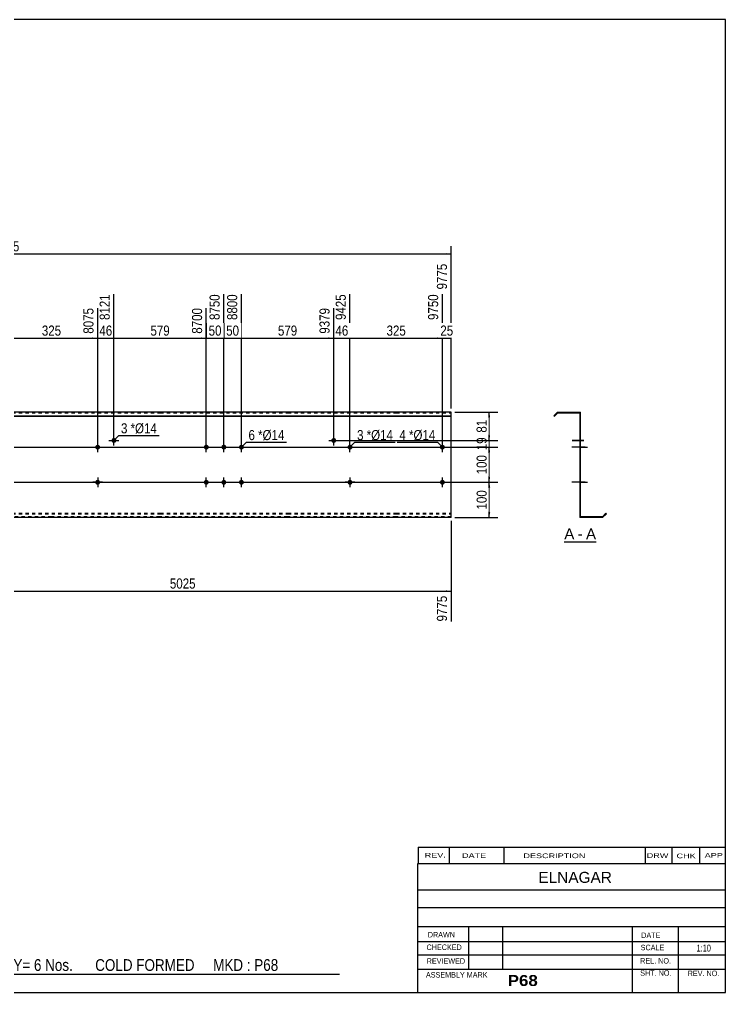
# Model space of a CAD drawing. Header units: millimetres. Extents: x -71 to 331, y -150 to 127.
# Drawn here: x 130.2 to 331.2, y -150.2 to 126.8 of the extents above; entities that cross this region are included whole.
import ezdxf

# ---------------------------------------------------------------- set-up
doc = ezdxf.new("R2010")
doc.units = ezdxf.units.MM
doc.linetypes.add('DXK_LINE_DOT1', pattern=[1.8814, 0.9407, -0.9407])
doc.styles.add('Arial', font='ARIAL.TTF', dxfattribs={"height": 0.2})
doc.styles.add('Arial Bold', font='ARIALBD.TTF', dxfattribs={"height": 0.2})
doc.styles.add('Arial Narrow', font='ARIALN.TTF', dxfattribs={"height": 0.2})

# ---------------------------------------------------------------- blocks, each defined once
blk = doc.blocks.new('Unknown-629086702-2102')
at = {"color": 5, "linetype": 'Continuous'}
for p, q in [((331.25, 126.75), (-68.75, 126.75)), ((-68.75, 126.75), (-68.75, -150.25)), ((331.25, -150.25), (331.25, 126.75)), ((-68.75, -150.25), (331.25, -150.25))]:
    blk.add_line(p, q, dxfattribs=at)
at = {"color": 174, "linetype": 'Continuous', "style": 'Arial'}
blk.add_text('Tekla structures', height=1.9102, rotation=90, dxfattribs=at).set_placement((-69.25, -149.75))
blk = doc.blocks.new('Unknown-629086702-12 - 1240')
at = {"color": 7, "linetype": 'Continuous'}
blk.add_line((285.35, -21.95), (294.38, -21.95), dxfattribs=at)
at = {"color": 0, "linetype": 'Continuous'}
blk.add_wipeout([(288.19, -21.2), (288.19, -18), (285.35, -18), (285.35, -21.2)], dxfattribs=at)
blk.add_wipeout([(290.57, -21.2), (290.57, -18), (289.15, -18), (289.15, -21.2)], dxfattribs=at)
at = {"color": 96, "linetype": 'Continuous', "style": 'Arial'}
blk.add_text('A', height=3.06, dxfattribs=at).set_placement((285.35, -21.2))
at = {"color": 0, "linetype": 'Continuous'}
blk.add_wipeout([(294.38, -21.2), (294.38, -18), (291.53, -18), (291.53, -21.2)], dxfattribs=at)
at = {"color": 96, "linetype": 'Continuous', "style": 'Arial'}
for s, p in [('A', (291.53, -21.2)), ('-', (289.15, -21.2))]:
    blk.add_text(s, height=3.06, dxfattribs=at).set_placement(p)
blk = doc.blocks.new('Part-629086702-1218 - 1203')
at = {"color": 2, "linetype": 'Continuous'}
for p, q in [((20.27, 15), (0, 15)), ((0, 15), (0, -15)), ((0, 13.94), (20.27, 13.94)), ((56.56, 15), (20.37, 15)), ((20.37, 13.94), (56.56, 13.94)), ((87.52, 15), (56.66, 15)), ((56.66, 13.94), (87.52, 13.94)), ((113.02, 15), (87.62, 15)), ((87.62, 13.94), (113.02, 13.94)), ((139.32, 15), (113.12, 15)), ((113.12, 13.94), (139.32, 13.94)), ((170.23, 15), (139.42, 15)), ((139.42, 13.94), (170.23, 13.94)), ((206.53, 15), (170.33, 15)), ((170.33, 13.94), (206.53, 13.94)), ((237.44, 15), (206.63, 15)), ((206.63, 13.94), (237.44, 13.94)), ((253.14, 15), (237.54, 15)), ((237.54, 13.94), (253.14, 13.94)), ((253.14, -15), (253.14, 15)), ((0, 13.8), (20.27, 13.8)), ((20.37, 13.8), (56.56, 13.8)), ((56.66, 13.8), (87.52, 13.8)), ((87.62, 13.8), (113.02, 13.8)), ((113.12, 13.8), (139.32, 13.8)), ((139.42, 13.8), (170.23, 13.8)), ((170.33, 13.8), (206.53, 13.8)), ((206.63, 13.8), (237.44, 13.8)), ((237.54, 13.8), (253.14, 13.8)), ((20.27, -15), (0, -15)), ((56.56, -15), (20.37, -15)), ((87.52, -15), (56.66, -15)), ((113.02, -15), (87.62, -15)), ((139.32, -15), (113.12, -15)), ((170.23, -15), (139.42, -15)), ((206.53, -15), (170.33, -15)), ((237.44, -15), (206.63, -15)), ((253.14, -15), (237.54, -15))]:
    blk.add_line(p, q, dxfattribs=at)
at = {"color": 7, "linetype": 'DXK_LINE_DOT1'}
for p, q in [((0, 14.8), (20.27, 14.8)), ((20.37, 14.8), (56.56, 14.8)), ((56.66, 14.8), (87.52, 14.8)), ((87.62, 14.8), (113.02, 14.8)), ((113.12, 14.8), (139.32, 14.8)), ((139.42, 14.8), (170.23, 14.8)), ((170.33, 14.8), (206.53, 14.8)), ((206.63, 14.8), (237.44, 14.8)), ((237.54, 14.8), (253.14, 14.8)), ((0, -13.8), (20.27, -13.8)), ((20.37, -13.8), (56.56, -13.8)), ((56.66, -13.8), (87.52, -13.8)), ((87.62, -13.8), (113.02, -13.8)), ((113.12, -13.8), (139.32, -13.8)), ((139.42, -13.8), (170.23, -13.8)), ((170.33, -13.8), (206.53, -13.8)), ((206.63, -13.8), (237.44, -13.8)), ((237.54, -13.8), (253.14, -13.8)), ((0, -13.94), (20.27, -13.94)), ((20.27, -14.8), (0, -14.8)), ((20.37, -13.94), (56.56, -13.94)), ((56.56, -14.8), (20.37, -14.8)), ((56.66, -13.94), (87.52, -13.94)), ((87.52, -14.8), (56.66, -14.8)), ((87.62, -13.94), (113.02, -13.94)), ((113.02, -14.8), (87.62, -14.8)), ((113.12, -13.94), (139.32, -13.94)), ((139.32, -14.8), (113.12, -14.8)), ((139.42, -13.94), (170.23, -13.94)), ((170.23, -14.8), (139.42, -14.8)), ((170.33, -13.94), (206.53, -13.94)), ((206.53, -14.8), (170.33, -14.8)), ((206.63, -13.94), (237.44, -13.94)), ((237.44, -14.8), (206.63, -14.8)), ((237.54, -13.94), (253.14, -13.94)), ((253.14, -14.8), (237.54, -14.8))]:
    blk.add_line(p, q, dxfattribs=at)
blk = doc.blocks.new('Bolt-629086702-1224 - 1203')
at = {"linetype": 'Continuous'}
for points in [[(182.73, 5, -1), (184.13, 5, -1)], [(187.73, 5, -1), (189.13, 5, -1)], [(192.73, 5, -1), (194.13, 5, -1)], [(182.73, -5, -1), (184.13, -5, -1)], [(187.73, -5, -1), (189.13, -5, -1)], [(192.73, -5, -1), (194.13, -5, -1)]]:
    blk.add_hatch(color=3, dxfattribs=at).paths.add_polyline_path(points)
at = {"color": 3, "linetype": 'Continuous'}
for p, q in [((183.43, 3.6), (183.43, 6.4)), ((188.43, 3.6), (188.43, 6.4)), ((193.43, 3.6), (193.43, 6.4)), ((182.03, 5), (184.83, 5)), ((187.03, 5), (189.83, 5)), ((192.03, 5), (194.83, 5)), ((182.03, -5), (184.83, -5)), ((183.43, -6.4), (183.43, -3.6)), ((187.03, -5), (189.83, -5)), ((188.43, -6.4), (188.43, -3.6)), ((192.03, -5), (194.83, -5)), ((193.43, -6.4), (193.43, -3.6))]:
    blk.add_line(p, q, dxfattribs=at)
blk = doc.blocks.new('Bolt-629086702-1225 - 1203')
at = {"linetype": 'Continuous'}
blk.add_hatch(color=3, dxfattribs=at).paths.add_polyline_path([(219.02, 6.91, -1), (220.42, 6.91, -1)])
at = {"color": 3, "linetype": 'Continuous'}
for p, q in [((219.72, 5.51), (219.72, 8.31)), ((218.32, 6.91), (221.12, 6.91))]:
    blk.add_line(p, q, dxfattribs=at)
blk = doc.blocks.new('Bolt-629086702-1226 - 1203')
at = {"linetype": 'Continuous'}
blk.add_hatch(color=3, dxfattribs=at).paths.add_polyline_path([(156.43, 6.91, -1), (157.83, 6.91, -1)])
at = {"color": 3, "linetype": 'Continuous'}
for p, q in [((157.13, 5.51), (157.13, 8.31)), ((155.73, 6.91), (158.53, 6.91))]:
    blk.add_line(p, q, dxfattribs=at)
blk = doc.blocks.new('Bolt-629086702-1227 - 1203')
at = {"linetype": 'Continuous'}
blk.add_hatch(color=3, dxfattribs=at).paths.add_polyline_path([(223.64, 5, -1), (225.04, 5, -1)])
at = {"color": 3, "linetype": 'Continuous'}
for p, q in [((224.34, 3.6), (224.34, 6.4)), ((222.94, 5), (225.74, 5))]:
    blk.add_line(p, q, dxfattribs=at)
blk = doc.blocks.new('Bolt-629086702-1228 - 1203')
at = {"linetype": 'Continuous'}
blk.add_hatch(color=3, dxfattribs=at).paths.add_polyline_path([(151.81, 5, -1), (153.21, 5, -1)])
at = {"color": 3, "linetype": 'Continuous'}
for p, q in [((152.51, 3.6), (152.51, 6.4)), ((151.11, 5), (153.91, 5))]:
    blk.add_line(p, q, dxfattribs=at)
blk = doc.blocks.new('Bolt-629086702-1229 - 1203')
at = {"linetype": 'Continuous'}
blk.add_hatch(color=3, dxfattribs=at).paths.add_polyline_path([(153.21, -5, -1), (151.81, -5, -1)])
at = {"color": 3, "linetype": 'Continuous'}
for p, q in [((153.91, -5), (151.11, -5)), ((152.51, -3.6), (152.51, -6.4))]:
    blk.add_line(p, q, dxfattribs=at)
blk = doc.blocks.new('Bolt-629086702-1230 - 1203')
at = {"linetype": 'Continuous'}
blk.add_hatch(color=3, dxfattribs=at).paths.add_polyline_path([(225.04, -5, -1), (223.64, -5, -1)])
at = {"color": 3, "linetype": 'Continuous'}
for p, q in [((225.74, -5), (222.94, -5)), ((224.34, -3.6), (224.34, -6.4))]:
    blk.add_line(p, q, dxfattribs=at)
blk = doc.blocks.new('Bolt-629086702-1233 - 1203')
at = {"linetype": 'Continuous'}
for points in [[(125.52, 5, -1), (126.92, 5, -1)], [(249.94, 5, -1), (251.34, 5, -1)]]:
    blk.add_hatch(color=3, dxfattribs=at).paths.add_polyline_path(points)
at = {"color": 3, "linetype": 'Continuous'}
for p, q in [((126.22, 3.6), (126.22, 6.4)), ((250.64, 3.6), (250.64, 6.4)), ((124.82, 5), (127.62, 5)), ((249.24, 5), (252.04, 5))]:
    blk.add_line(p, q, dxfattribs=at)
blk = doc.blocks.new('Bolt-629086702-1234 - 1203')
at = {"linetype": 'Continuous'}
for points in [[(125.52, -5, -1), (126.92, -5, -1)], [(249.94, -5, -1), (251.34, -5, -1)]]:
    blk.add_hatch(color=3, dxfattribs=at).paths.add_polyline_path(points)
at = {"color": 3, "linetype": 'Continuous'}
for p, q in [((124.82, -5), (127.62, -5)), ((126.22, -6.4), (126.22, -3.6)), ((249.24, -5), (252.04, -5)), ((250.64, -6.4), (250.64, -3.6))]:
    blk.add_line(p, q, dxfattribs=at)
blk = doc.blocks.new('Bolt-629086702-1248 - 1240')
at = {"linetype": 'Continuous'}
for points in [[(289.76, 5.7), (289.76, 4.3), (289.96, 4.3), (289.96, 5.7)], [(289.76, 5.7), (289.76, 4.3), (289.96, 4.3), (289.96, 5.7)], [(289.76, 5.7), (289.76, 4.3), (289.96, 4.3), (289.96, 5.7)], [(289.76, -4.3), (289.76, -5.7), (289.96, -5.7), (289.96, -4.3)], [(289.76, -4.3), (289.76, -5.7), (289.96, -5.7), (289.96, -4.3)], [(289.76, -4.3), (289.76, -5.7), (289.96, -5.7), (289.96, -4.3)]]:
    blk.add_hatch(color=3, dxfattribs=at).paths.add_polyline_path(points)
at = {"color": 3, "linetype": 'Continuous'}
for p, q in [((289.96, 5.7), (289.76, 5.7)), ((289.96, 5.7), (289.76, 5.7)), ((289.96, 5.7), (289.76, 5.7)), ((291.26, 5), (287.46, 5)), ((291.26, 5), (287.46, 5)), ((291.26, 5), (287.46, 5)), ((289.96, 4.3), (289.76, 4.3)), ((289.96, 4.3), (289.76, 4.3)), ((289.96, 4.3), (289.76, 4.3)), ((291.26, -5), (287.46, -5)), ((291.26, -5), (287.46, -5)), ((291.26, -5), (287.46, -5)), ((289.96, -4.3), (289.76, -4.3)), ((289.96, -4.3), (289.76, -4.3)), ((289.96, -4.3), (289.76, -4.3)), ((289.96, -5.7), (289.76, -5.7)), ((289.96, -5.7), (289.76, -5.7)), ((289.96, -5.7), (289.76, -5.7))]:
    blk.add_line(p, q, dxfattribs=at)
blk = doc.blocks.new('Part-629086702-1242 - 1240')
at = {"color": 2, "linetype": 'Continuous'}
for p, q in [((283.46, 15), (282.4, 13.94)), ((282.4, 13.94), (282.54, 13.8)), ((282.54, 13.8), (283.54, 14.8)), ((283.46, 15), (289.96, 15)), ((283.54, 14.8), (289.76, 14.8)), ((289.76, 14.8), (289.76, -15)), ((289.96, -14.8), (289.96, 15)), ((297.18, -13.8), (296.18, -14.8)), ((297.32, -13.94), (297.18, -13.8)), ((296.26, -15), (289.76, -15)), ((296.18, -14.8), (289.96, -14.8)), ((296.26, -15), (297.32, -13.94))]:
    blk.add_line(p, q, dxfattribs=at)
blk = doc.blocks.new('Bolt-629086702-1243 - 1240')
at = {"linetype": 'Continuous'}
for points in [[(289.76, 5.7), (289.76, 4.3), (289.96, 4.3), (289.96, 5.7)], [(289.76, 5.7), (289.76, 4.3), (289.96, 4.3), (289.96, 5.7)], [(289.76, 5.7), (289.76, 4.3), (289.96, 4.3), (289.96, 5.7)], [(289.76, -4.3), (289.76, -5.7), (289.96, -5.7), (289.96, -4.3)], [(289.76, -4.3), (289.76, -5.7), (289.96, -5.7), (289.96, -4.3)], [(289.76, -4.3), (289.76, -5.7), (289.96, -5.7), (289.96, -4.3)]]:
    blk.add_hatch(color=3, dxfattribs=at).paths.add_polyline_path(points)
at = {"color": 3, "linetype": 'Continuous'}
for p, q in [((289.96, 5.7), (289.76, 5.7)), ((289.96, 5.7), (289.76, 5.7)), ((289.96, 5.7), (289.76, 5.7)), ((291.26, 5), (287.46, 5)), ((291.26, 5), (287.46, 5)), ((291.26, 5), (287.46, 5)), ((289.96, 4.3), (289.76, 4.3)), ((289.96, 4.3), (289.76, 4.3)), ((289.96, 4.3), (289.76, 4.3)), ((291.26, -5), (287.46, -5)), ((291.26, -5), (287.46, -5)), ((291.26, -5), (287.46, -5)), ((289.96, -4.3), (289.76, -4.3)), ((289.96, -4.3), (289.76, -4.3)), ((289.96, -4.3), (289.76, -4.3)), ((289.96, -5.7), (289.76, -5.7)), ((289.96, -5.7), (289.76, -5.7)), ((289.96, -5.7), (289.76, -5.7))]:
    blk.add_line(p, q, dxfattribs=at)
blk = doc.blocks.new('Bolt-629086702-1244 - 1240')
at = {"linetype": 'Continuous'}
blk.add_hatch(color=3, dxfattribs=at).paths.add_polyline_path([(289.76, 7.49), (289.76, 6.09), (289.96, 6.09), (289.96, 7.49)])
at = {"color": 3, "linetype": 'Continuous'}
for p, q in [((290.91, 6.79), (287.61, 6.79)), ((289.96, 7.49), (289.76, 7.49)), ((289.96, 6.09), (289.76, 6.09))]:
    blk.add_line(p, q, dxfattribs=at)
blk = doc.blocks.new('Bolt-629086702-1245 - 1240')
at = {"linetype": 'Continuous'}
blk.add_hatch(color=3, dxfattribs=at).paths.add_polyline_path([(289.76, 7.49), (289.76, 6.09), (289.96, 6.09), (289.96, 7.49)])
at = {"color": 3, "linetype": 'Continuous'}
for p, q in [((290.91, 6.79), (287.61, 6.79)), ((289.96, 7.49), (289.76, 7.49)), ((289.96, 6.09), (289.76, 6.09))]:
    blk.add_line(p, q, dxfattribs=at)
blk = doc.blocks.new('Bolt-629086702-1246 - 1240')
at = {"linetype": 'Continuous'}
blk.add_hatch(color=3, dxfattribs=at).paths.add_polyline_path([(289.76, 5.7), (289.76, 4.3), (289.96, 4.3), (289.96, 5.7)])
at = {"color": 3, "linetype": 'Continuous'}
for p, q in [((289.96, 5.7), (289.76, 5.7)), ((290.91, 5), (287.61, 5)), ((289.96, 4.3), (289.76, 4.3))]:
    blk.add_line(p, q, dxfattribs=at)
blk = doc.blocks.new('Bolt-629086702-1247 - 1240')
at = {"linetype": 'Continuous'}
blk.add_hatch(color=3, dxfattribs=at).paths.add_polyline_path([(289.76, 5.7), (289.76, 4.3), (289.96, 4.3), (289.96, 5.7)])
at = {"color": 3, "linetype": 'Continuous'}
for p, q in [((289.96, 5.7), (289.76, 5.7)), ((290.91, 5), (287.61, 5)), ((289.96, 4.3), (289.76, 4.3))]:
    blk.add_line(p, q, dxfattribs=at)
blk = doc.blocks.new('Bolt-629086702-1249 - 1240')
at = {"linetype": 'Continuous'}
blk.add_hatch(color=3, dxfattribs=at).paths.add_polyline_path([(289.76, 7.61), (289.76, 6.21), (289.96, 6.21), (289.96, 7.61)])
at = {"color": 3, "linetype": 'Continuous'}
for p, q in [((290.91, 6.91), (287.61, 6.91)), ((289.96, 7.61), (289.76, 7.61)), ((289.96, 6.21), (289.76, 6.21))]:
    blk.add_line(p, q, dxfattribs=at)
blk = doc.blocks.new('Bolt-629086702-1250 - 1240')
at = {"linetype": 'Continuous'}
blk.add_hatch(color=3, dxfattribs=at).paths.add_polyline_path([(289.76, 7.61), (289.76, 6.21), (289.96, 6.21), (289.96, 7.61)])
at = {"color": 3, "linetype": 'Continuous'}
for p, q in [((290.91, 6.91), (287.61, 6.91)), ((289.96, 7.61), (289.76, 7.61)), ((289.96, 6.21), (289.76, 6.21))]:
    blk.add_line(p, q, dxfattribs=at)
blk = doc.blocks.new('Bolt-629086702-1251 - 1240')
at = {"linetype": 'Continuous'}
blk.add_hatch(color=3, dxfattribs=at).paths.add_polyline_path([(289.76, 5.7), (289.76, 4.3), (289.96, 4.3), (289.96, 5.7)])
at = {"color": 3, "linetype": 'Continuous'}
for p, q in [((289.96, 5.7), (289.76, 5.7)), ((290.91, 5), (287.61, 5)), ((289.96, 4.3), (289.76, 4.3))]:
    blk.add_line(p, q, dxfattribs=at)
blk = doc.blocks.new('Bolt-629086702-1252 - 1240')
at = {"linetype": 'Continuous'}
blk.add_hatch(color=3, dxfattribs=at).paths.add_polyline_path([(289.76, 5.7), (289.76, 4.3), (289.96, 4.3), (289.96, 5.7)])
at = {"color": 3, "linetype": 'Continuous'}
for p, q in [((289.96, 5.7), (289.76, 5.7)), ((290.91, 5), (287.61, 5)), ((289.96, 4.3), (289.76, 4.3))]:
    blk.add_line(p, q, dxfattribs=at)
blk = doc.blocks.new('Bolt-629086702-1253 - 1240')
at = {"linetype": 'Continuous'}
blk.add_hatch(color=3, dxfattribs=at).paths.add_polyline_path([(289.96, -5.7), (289.96, -4.3), (289.76, -4.3), (289.76, -5.7)])
at = {"color": 3, "linetype": 'Continuous'}
for p, q in [((289.96, -4.3), (289.76, -4.3)), ((290.76, -5), (289.76, -5)), ((289.96, -5.7), (289.76, -5.7))]:
    blk.add_line(p, q, dxfattribs=at)
blk = doc.blocks.new('Bolt-629086702-1254 - 1240')
at = {"linetype": 'Continuous'}
blk.add_hatch(color=3, dxfattribs=at).paths.add_polyline_path([(289.96, -5.7), (289.96, -4.3), (289.76, -4.3), (289.76, -5.7)])
at = {"color": 3, "linetype": 'Continuous'}
for p, q in [((289.96, -4.3), (289.76, -4.3)), ((290.76, -5), (289.76, -5)), ((289.96, -5.7), (289.76, -5.7))]:
    blk.add_line(p, q, dxfattribs=at)
blk = doc.blocks.new('Bolt-629086702-1255 - 1240')
at = {"linetype": 'Continuous'}
blk.add_hatch(color=3, dxfattribs=at).paths.add_polyline_path([(289.76, -4.3), (289.76, -5.7), (289.96, -5.7), (289.96, -4.3)])
at = {"color": 3, "linetype": 'Continuous'}
for p, q in [((290.76, -5), (287.46, -5)), ((289.96, -4.3), (289.76, -4.3)), ((289.96, -5.7), (289.76, -5.7))]:
    blk.add_line(p, q, dxfattribs=at)
blk = doc.blocks.new('Bolt-629086702-1256 - 1240')
at = {"linetype": 'Continuous'}
blk.add_hatch(color=3, dxfattribs=at).paths.add_polyline_path([(289.76, -4.3), (289.76, -5.7), (289.96, -5.7), (289.96, -4.3)])
at = {"color": 3, "linetype": 'Continuous'}
for p, q in [((290.76, -5), (287.46, -5)), ((289.96, -4.3), (289.76, -4.3)), ((289.96, -5.7), (289.76, -5.7))]:
    blk.add_line(p, q, dxfattribs=at)
blk = doc.blocks.new('Bolt-629086702-1257 - 1240')
at = {"linetype": 'Continuous'}
blk.add_hatch(color=3, dxfattribs=at).paths.add_polyline_path([(289.76, 5.7), (289.76, 4.3), (289.96, 4.3), (289.96, 5.7)])
blk.add_hatch(color=3, dxfattribs=at).paths.add_polyline_path([(289.76, 5.7), (289.76, 4.3), (289.96, 4.3), (289.96, 5.7)])
at = {"color": 3, "linetype": 'Continuous'}
for p, q in [((289.96, 5.7), (289.76, 5.7)), ((289.96, 5.7), (289.76, 5.7)), ((290.76, 5), (287.46, 5)), ((290.76, 5), (287.46, 5)), ((289.96, 4.3), (289.76, 4.3)), ((289.96, 4.3), (289.76, 4.3))]:
    blk.add_line(p, q, dxfattribs=at)
blk = doc.blocks.new('Bolt-629086702-1258 - 1240')
at = {"linetype": 'Continuous'}
blk.add_hatch(color=3, dxfattribs=at).paths.add_polyline_path([(289.76, -4.3), (289.76, -5.7), (289.96, -5.7), (289.96, -4.3)])
blk.add_hatch(color=3, dxfattribs=at).paths.add_polyline_path([(289.76, -4.3), (289.76, -5.7), (289.96, -5.7), (289.96, -4.3)])
at = {"color": 3, "linetype": 'Continuous'}
for p, q in [((290.76, -5), (287.46, -5)), ((290.76, -5), (287.46, -5)), ((289.96, -4.3), (289.76, -4.3)), ((289.96, -4.3), (289.76, -4.3)), ((289.96, -5.7), (289.76, -5.7)), ((289.96, -5.7), (289.76, -5.7))]:
    blk.add_line(p, q, dxfattribs=at)
blk = doc.blocks.new('Bolt-629086702-1259 - 1240')
at = {"linetype": 'Continuous'}
for points in [[(289.96, 4.3), (289.96, 5.7), (289.76, 5.7), (289.76, 4.3)], [(289.96, -5.7), (289.96, -4.3), (289.76, -4.3), (289.76, -5.7)]]:
    blk.add_hatch(color=3, dxfattribs=at).paths.add_polyline_path(points)
at = {"color": 3, "linetype": 'Continuous'}
for p, q in [((289.76, 5.7), (289.96, 5.7)), ((289.76, 5), (291.96, 5)), ((289.76, 4.3), (289.96, 4.3)), ((289.76, -4.3), (289.96, -4.3)), ((289.76, -5), (291.96, -5)), ((289.76, -5.7), (289.96, -5.7))]:
    blk.add_line(p, q, dxfattribs=at)
blk = doc.blocks.new('StraightDimension-629086702-1392 - 1203')
at = {"linetype": 'Continuous'}
for points in [[(264.25, 8.41), (264, 6.91), (263.75, 8.41)], [(263.75, 3.5), (264, 5), (264.25, 3.5)]]:
    blk.add_hatch(color=7, dxfattribs=at).paths.add_polyline_path(points)
at = {"color": 7, "linetype": 'Continuous'}
for p, q in [((220.72, 6.91), (266.4, 6.91)), ((264, 5), (264, 6.91)), ((3.5, 5), (266.4, 5))]:
    blk.add_line(p, q, dxfattribs=at)
at = {"color": 0}
blk.add_wipeout([(263.85, 8.38), (259.65, 8.38), (259.65, 3.53), (263.85, 3.53)], dxfattribs=at)
at = {"color": 3, "style": 'Arial Narrow'}
blk.add_text('19', height=2.863, rotation=90.0002, dxfattribs=at).set_placement((263.25, 4.13))
blk = doc.blocks.new('StraightDimension-629086702-1279 - 1203')
at = {"linetype": 'Continuous'}
blk.add_hatch(color=7, dxfattribs=at).paths.add_polyline_path([(155.63, 36.25), (157.13, 36), (155.63, 35.75)])
at = {"color": 7, "linetype": 'Continuous'}
for p, q in [((157.13, 7.91), (157.13, 48.51)), ((152.51, 6), (152.51, 44.61)), ((152.51, 36), (157.13, 36))]:
    blk.add_line(p, q, dxfattribs=at)
at = {"color": 0}
blk.add_wipeout([(157.25, 36.15), (157.25, 40.35), (152.4, 40.35), (152.4, 36.15)], dxfattribs=at)
at = {"color": 0, "linetype": 'Continuous'}
blk.add_wipeout([(156.53, 49.11), (152.33, 49.11), (152.33, 40.6), (156.53, 40.6)], dxfattribs=at)
at = {"color": 3, "linetype": 'Continuous', "style": 'Arial Narrow'}
blk.add_text('8121', height=2.863, rotation=90.0002, dxfattribs=at).set_placement((155.93, 41.2))
at = {"color": 3, "style": 'Arial Narrow'}
blk.add_text('46', height=2.863, dxfattribs=at).set_placement((153, 36.75))
blk = doc.blocks.new('StraightDimension-629086702-1411 - 1203')
at = {"linetype": 'Continuous'}
for points in [[(1.5, 59.75), (0, 60), (1.5, 60.25)], [(251.64, 60.25), (253.14, 60), (251.64, 59.75)]]:
    blk.add_hatch(color=7, dxfattribs=at).paths.add_polyline_path(points)
at = {"color": 7, "linetype": 'Continuous'}
for p, q in [((0, 16), (0, 62.25)), ((253.14, 16), (253.14, 62.25)), ((0, 60), (253.14, 60))]:
    blk.add_line(p, q, dxfattribs=at)
at = {"color": 0}
blk.add_wipeout([(130.82, 60.15), (130.82, 64.35), (122.31, 64.35), (122.31, 60.15)], dxfattribs=at)
at = {"color": 3, "style": 'Arial Narrow'}
blk.add_text('9775', height=2.863, dxfattribs=at).set_placement((122.91, 60.75))
blk = doc.blocks.new('StraightDimension-629086702-1280 - 1203')
at = {"linetype": 'Continuous'}
blk.add_hatch(color=7, dxfattribs=at).paths.add_polyline_path([(151.01, 36.25), (152.51, 36), (151.01, 35.75)])
at = {"color": 7, "linetype": 'Continuous'}
for p, q in [((126.22, 6), (126.22, 44.61)), ((152.51, 6), (152.51, 44.61)), ((126.22, 36), (152.51, 36))]:
    blk.add_line(p, q, dxfattribs=at)
at = {"color": 0, "linetype": 'Continuous'}
blk.add_wipeout([(151.91, 45.21), (147.71, 45.21), (147.71, 36.7), (151.91, 36.7)], dxfattribs=at)
at = {"color": 0}
blk.add_wipeout([(142.71, 36.15), (142.71, 40.35), (136.02, 40.35), (136.02, 36.15)], dxfattribs=at)
at = {"color": 3, "linetype": 'Continuous', "style": 'Arial Narrow'}
blk.add_text('8075', height=2.863, rotation=90.0002, dxfattribs=at).set_placement((151.31, 37.3))
at = {"color": 3, "style": 'Arial Narrow'}
blk.add_text('325', height=2.863, dxfattribs=at).set_placement((136.62, 36.75))
blk = doc.blocks.new('StraightDimension-629086702-1341 - 1203')
at = {"linetype": 'Continuous'}
blk.add_hatch(color=7, dxfattribs=at).paths.add_polyline_path([(251.64, -35.75), (253.14, -36), (251.64, -36.25)])
at = {"color": 7, "linetype": 'Continuous'}
for p, q in [((100.32, -6), (100.32, -44.61)), ((253.14, -16), (253.14, -44.61)), ((100.32, -36), (253.14, -36))]:
    blk.add_line(p, q, dxfattribs=at)
at = {"color": 0}
blk.add_wipeout([(180.99, -35.85), (180.99, -31.65), (172.47, -31.65), (172.47, -35.85)], dxfattribs=at)
at = {"color": 0, "linetype": 'Continuous'}
blk.add_wipeout([(252.54, -36.7), (248.34, -36.7), (248.34, -45.21), (252.54, -45.21)], dxfattribs=at)
at = {"color": 3, "style": 'Arial Narrow'}
blk.add_text('5025', height=2.863, dxfattribs=at).set_placement((173.07, -35.25))
at = {"color": 3, "linetype": 'Continuous', "style": 'Arial Narrow'}
blk.add_text('9775', height=2.863, rotation=90.0002, dxfattribs=at).set_placement((251.94, -44.61))
blk = doc.blocks.new('StraightDimension-629086702-1393 - 1203')
at = {"linetype": 'Continuous'}
for points in [[(263.75, 3.5), (264, 5), (264.25, 3.5)], [(264.25, -3.5), (264, -5), (263.75, -3.5)]]:
    blk.add_hatch(color=7, dxfattribs=at).paths.add_polyline_path(points)
at = {"color": 7, "linetype": 'Continuous'}
for p, q in [((3.5, 5), (266.4, 5)), ((264, -5), (264, 5)), ((3.5, -5), (266.4, -5))]:
    blk.add_line(p, q, dxfattribs=at)
at = {"color": 0}
blk.add_wipeout([(263.85, 3.34), (259.65, 3.34), (259.65, -3.34), (263.85, -3.34)], dxfattribs=at)
at = {"color": 3, "style": 'Arial Narrow'}
blk.add_text('100', height=2.863, rotation=90.0002, dxfattribs=at).set_placement((263.25, -2.74))
blk = doc.blocks.new('StraightDimension-629086702-1394 - 1203')
at = {"linetype": 'Continuous'}
for points in [[(263.75, -6.5), (264, -5), (264.25, -6.5)], [(264.25, -13.5), (264, -15), (263.75, -13.5)]]:
    blk.add_hatch(color=7, dxfattribs=at).paths.add_polyline_path(points)
at = {"color": 7, "linetype": 'Continuous'}
for p, q in [((3.5, -5), (266.4, -5)), ((264, -15), (264, -5)), ((254.14, -15), (266.4, -15))]:
    blk.add_line(p, q, dxfattribs=at)
at = {"color": 0}
blk.add_wipeout([(263.85, -6.66), (259.65, -6.66), (259.65, -13.34), (263.85, -13.34)], dxfattribs=at)
at = {"color": 3, "style": 'Arial Narrow'}
blk.add_text('100', height=2.863, rotation=90.0002, dxfattribs=at).set_placement((263.25, -12.74))
blk = doc.blocks.new('StraightDimension-629086702-1273 - 1203')
at = {"linetype": 'Continuous'}
blk.add_hatch(color=7, dxfattribs=at).paths.add_polyline_path([(249.14, 36.25), (250.64, 36), (249.14, 35.75)])
at = {"color": 7, "linetype": 'Continuous'}
for p, q in [((224.34, 6), (224.34, 48.51)), ((250.64, 6), (250.64, 48.51)), ((224.34, 36), (250.64, 36))]:
    blk.add_line(p, q, dxfattribs=at)
at = {"color": 0, "linetype": 'Continuous'}
blk.add_wipeout([(250.04, 49.11), (245.84, 49.11), (245.84, 40.6), (250.04, 40.6)], dxfattribs=at)
at = {"color": 0}
blk.add_wipeout([(240.83, 36.15), (240.83, 40.35), (234.15, 40.35), (234.15, 36.15)], dxfattribs=at)
at = {"color": 3, "linetype": 'Continuous', "style": 'Arial Narrow'}
blk.add_text('9750', height=2.863, rotation=90.0002, dxfattribs=at).set_placement((249.44, 41.2))
at = {"color": 3, "style": 'Arial Narrow'}
blk.add_text('325', height=2.863, dxfattribs=at).set_placement((234.75, 36.75))
blk = doc.blocks.new('StraightDimension-629086702-1272 - 1203')
at = {"linetype": 'Continuous'}
blk.add_hatch(color=7, dxfattribs=at).paths.add_polyline_path([(251.64, 36.25), (253.14, 36), (251.64, 35.75)])
at = {"color": 7, "linetype": 'Continuous'}
for p, q in [((253.14, 16), (253.14, 57.21)), ((250.64, 6), (250.64, 48.51)), ((250.64, 36), (253.14, 36))]:
    blk.add_line(p, q, dxfattribs=at)
at = {"color": 0, "linetype": 'Continuous'}
blk.add_wipeout([(252.54, 57.81), (248.34, 57.81), (248.34, 49.3), (252.54, 49.3)], dxfattribs=at)
at = {"color": 0}
blk.add_wipeout([(254.31, 36.15), (254.31, 40.35), (249.46, 40.35), (249.46, 36.15)], dxfattribs=at)
at = {"color": 3, "linetype": 'Continuous', "style": 'Arial Narrow'}
blk.add_text('9775', height=2.863, rotation=90.0002, dxfattribs=at).set_placement((251.94, 49.9))
at = {"color": 3, "style": 'Arial Narrow'}
blk.add_text('25', height=2.863, dxfattribs=at).set_placement((250.06, 36.75))
blk = doc.blocks.new('StraightDimension-629086702-1274 - 1203')
at = {"linetype": 'Continuous'}
blk.add_hatch(color=7, dxfattribs=at).paths.add_polyline_path([(222.84, 36.25), (224.34, 36), (222.84, 35.75)])
at = {"color": 7, "linetype": 'Continuous'}
for p, q in [((224.34, 6), (224.34, 48.51)), ((219.72, 7.91), (219.72, 44.61)), ((219.72, 36), (224.34, 36))]:
    blk.add_line(p, q, dxfattribs=at)
at = {"color": 0}
blk.add_wipeout([(224.46, 36.15), (224.46, 40.35), (219.6, 40.35), (219.6, 36.15)], dxfattribs=at)
at = {"color": 0, "linetype": 'Continuous'}
blk.add_wipeout([(223.74, 49.11), (219.54, 49.11), (219.54, 40.6), (223.74, 40.6)], dxfattribs=at)
at = {"color": 3, "linetype": 'Continuous', "style": 'Arial Narrow'}
blk.add_text('9425', height=2.863, rotation=90.0002, dxfattribs=at).set_placement((223.14, 41.2))
at = {"color": 3, "style": 'Arial Narrow'}
blk.add_text('46', height=2.863, dxfattribs=at).set_placement((220.2, 36.75))
blk = doc.blocks.new('StraightDimension-629086702-1275 - 1203')
at = {"linetype": 'Continuous'}
blk.add_hatch(color=7, dxfattribs=at).paths.add_polyline_path([(218.22, 36.25), (219.72, 36), (218.22, 35.75)])
at = {"color": 7, "linetype": 'Continuous'}
for p, q in [((193.43, 6), (193.43, 48.51)), ((219.72, 7.91), (219.72, 44.61)), ((193.43, 36), (219.72, 36))]:
    blk.add_line(p, q, dxfattribs=at)
at = {"color": 0, "linetype": 'Continuous'}
blk.add_wipeout([(219.12, 45.21), (214.92, 45.21), (214.92, 36.7), (219.12, 36.7)], dxfattribs=at)
at = {"color": 0}
blk.add_wipeout([(209.92, 36.15), (209.92, 40.35), (203.23, 40.35), (203.23, 36.15)], dxfattribs=at)
at = {"color": 3, "linetype": 'Continuous', "style": 'Arial Narrow'}
blk.add_text('9379', height=2.863, rotation=90.0002, dxfattribs=at).set_placement((218.52, 37.3))
at = {"color": 3, "style": 'Arial Narrow'}
blk.add_text('579', height=2.863, dxfattribs=at).set_placement((203.83, 36.75))
blk = doc.blocks.new('StraightDimension-629086702-1276 - 1203')
at = {"linetype": 'Continuous'}
blk.add_hatch(color=7, dxfattribs=at).paths.add_polyline_path([(191.93, 36.25), (193.43, 36), (191.93, 35.75)])
at = {"color": 7, "linetype": 'Continuous'}
for p, q in [((188.43, 6), (188.43, 48.51)), ((193.43, 6), (193.43, 48.51)), ((188.43, 36), (193.43, 36))]:
    blk.add_line(p, q, dxfattribs=at)
at = {"color": 0}
blk.add_wipeout([(193.36, 36.15), (193.36, 40.35), (188.5, 40.35), (188.5, 36.15)], dxfattribs=at)
at = {"color": 0, "linetype": 'Continuous'}
blk.add_wipeout([(192.83, 49.11), (188.63, 49.11), (188.63, 40.6), (192.83, 40.6)], dxfattribs=at)
at = {"color": 3, "linetype": 'Continuous', "style": 'Arial Narrow'}
blk.add_text('8800', height=2.863, rotation=90.0002, dxfattribs=at).set_placement((192.23, 41.2))
at = {"color": 3, "style": 'Arial Narrow'}
blk.add_text('50', height=2.863, dxfattribs=at).set_placement((189.1, 36.75))
blk = doc.blocks.new('StraightDimension-629086702-1277 - 1203')
at = {"linetype": 'Continuous'}
blk.add_hatch(color=7, dxfattribs=at).paths.add_polyline_path([(186.93, 36.25), (188.43, 36), (186.93, 35.75)])
at = {"color": 7, "linetype": 'Continuous'}
for p, q in [((188.43, 6), (188.43, 48.51)), ((183.43, 6), (183.43, 44.61)), ((183.43, 36), (188.43, 36))]:
    blk.add_line(p, q, dxfattribs=at)
at = {"color": 0}
blk.add_wipeout([(188.36, 36.15), (188.36, 40.35), (183.5, 40.35), (183.5, 36.15)], dxfattribs=at)
at = {"color": 0, "linetype": 'Continuous'}
blk.add_wipeout([(187.83, 49.11), (183.63, 49.11), (183.63, 40.6), (187.83, 40.6)], dxfattribs=at)
at = {"color": 3, "linetype": 'Continuous', "style": 'Arial Narrow'}
blk.add_text('8750', height=2.863, rotation=90.0002, dxfattribs=at).set_placement((187.23, 41.2))
at = {"color": 3, "style": 'Arial Narrow'}
blk.add_text('50', height=2.863, dxfattribs=at).set_placement((184.1, 36.75))
blk = doc.blocks.new('StraightDimension-629086702-1278 - 1203')
at = {"linetype": 'Continuous'}
blk.add_hatch(color=7, dxfattribs=at).paths.add_polyline_path([(181.93, 36.25), (183.43, 36), (181.93, 35.75)])
at = {"color": 7, "linetype": 'Continuous'}
for p, q in [((157.13, 7.91), (157.13, 48.51)), ((183.43, 6), (183.43, 44.61)), ((157.13, 36), (183.43, 36))]:
    blk.add_line(p, q, dxfattribs=at)
at = {"color": 0, "linetype": 'Continuous'}
blk.add_wipeout([(182.83, 45.21), (178.63, 45.21), (178.63, 36.7), (182.83, 36.7)], dxfattribs=at)
at = {"color": 0}
blk.add_wipeout([(173.62, 36.15), (173.62, 40.35), (166.94, 40.35), (166.94, 36.15)], dxfattribs=at)
at = {"color": 3, "linetype": 'Continuous', "style": 'Arial Narrow'}
blk.add_text('8700', height=2.863, rotation=90.0002, dxfattribs=at).set_placement((182.23, 37.3))
at = {"color": 3, "style": 'Arial Narrow'}
blk.add_text('579', height=2.863, dxfattribs=at).set_placement((167.54, 36.75))
blk = doc.blocks.new('StraightDimension-629086702-1391 - 1203')
at = {"linetype": 'Continuous'}
for points in [[(263.75, 13.5), (264, 15), (264.25, 13.5)], [(264.25, 8.41), (264, 6.91), (263.75, 8.41)]]:
    blk.add_hatch(color=7, dxfattribs=at).paths.add_polyline_path(points)
at = {"color": 7, "linetype": 'Continuous'}
for p, q in [((254.14, 15), (266.4, 15)), ((264, 6.91), (264, 15)), ((220.72, 6.91), (266.4, 6.91))]:
    blk.add_line(p, q, dxfattribs=at)
at = {"color": 0}
blk.add_wipeout([(263.85, 13.38), (259.65, 13.38), (259.65, 8.53), (263.85, 8.53)], dxfattribs=at)
at = {"color": 3, "style": 'Arial Narrow'}
blk.add_text('81', height=2.863, rotation=90.0002, dxfattribs=at).set_placement((263.25, 9.13))
blk = doc.blocks.new('CBS_CALLOFF-629086702-2166')
at = {"color": 7, "linetype": 'Continuous'}
blk.add_line((105.13, -144.98), (221.36, -145), dxfattribs=at)
at = {"color": 3, "linetype": 'Continuous', "style": 'Arial Narrow'}
blk.add_text('QTY= 6 Nos.      COLD FORMED     MKD : P68', height=3.3405, dxfattribs=at).set_placement((123.2, -144.09))
blk = doc.blocks.new('CBS_NAME_BLOG-629086702-2167')
at = {"color": 7, "linetype": 'Continuous'}
for p, q in [((243.66, -113.5), (331.18, -113.5)), ((243.66, -150.21), (243.66, -113.5)), ((243.66, -121.04), (331.18, -121.04)), ((243.73, -126.09), (331.25, -126.09)), ((243.66, -131.46), (331.18, -131.46)), ((258.18, -143.57), (258.18, -131.47)), ((267.87, -143.54), (267.87, -131.47)), ((304.78, -150.21), (304.78, -131.48)), ((317.83, -150.21), (317.83, -131.47)), ((243.67, -135.76), (331.25, -135.74)), ((243.66, -139.51), (331.18, -139.51)), ((243.66, -143.55), (331.18, -143.55)), ((243.66, -150.25), (331.25, -150.25))]:
    blk.add_line(p, q, dxfattribs=at)
at = {"color": 3, "linetype": 'Continuous', "style": 'Arial'}
blk.add_text('ELNAGAR', height=3.133, dxfattribs=at).set_placement((277.98, -119.03))
at = {"color": 3, "linetype": 'Continuous'}
for s, height, style, width, p in [('DRAWN', 1.566, 'Arial', 0.9, (246.49, -134.57)), ('DATE', 1.566, 'Arial', 0.9, (307.25, -134.73)), ('CHECKED', 1.566, 'Arial', 0.9, (246.14, -138.14)), ('SCALE', 1.566, 'Arial', 0.9, (307.1, -138.21)), ('1:10', 1.957, 'Arial Narrow', 0.9, (322.99, -138.57)), ('REVIEWED', 1.566, 'Arial', 0.9, (246.18, -142.06)), ('REL. NO.', 1.566, 'Arial', 0.9, (306.96, -142.01)), ('SHT. NO.', 1.566, 'Arial', 0.9, (306.96, -145.48)), ('REV. NO.', 1.566, 'Arial', 0.9, (320.48, -145.57)), ('ASSEMBLY MARK', 1.5663, 'Arial', 0.9, (245.96, -145.99)), ('P68', 3.131, 'Arial Bold', 1.1, (269.24, -148.39))]:
    blk.add_text(s, height=height, dxfattribs=dict(at, style=style, width=width)).set_placement(p)
blk = doc.blocks.new('CBS_REVISION-629086702-2168')
at = {"color": 7, "linetype": 'Continuous'}
for p, q in [((243.74, -108.87), (331.24, -108.87)), ((243.74, -108.87), (243.74, -113.5)), ((252.54, -108.87), (252.54, -113.5)), ((268.13, -108.87), (268.13, -113.44)), ((308.39, -108.87), (308.39, -113.5)), ((315.93, -108.87), (315.93, -113.5)), ((323.88, -108.87), (323.88, -113.5)), ((243.74, -113.5), (331.24, -113.5))]:
    blk.add_line(p, q, dxfattribs=at)
at = {"color": 7, "style": 'Arial Narrow', "width": 1.7}
for s, height, p in [('REV.', 1.326, (245.6, -111.82)), ('DATE', 1.326, (256.23, -111.94)), ('DESCRIPTION', 1.3257, (273.71, -111.99)), ('DRW', 1.326, (308.82, -111.93)), ('CHK', 1.326, (317.31, -112.02)), ('APP', 1.326, (325.31, -111.87))]:
    blk.add_text(s, height=height, dxfattribs=at).set_placement(p)
blk = doc.blocks.new('MarkSet-629086702-1440 - 1203')
at = {"color": 0}
blk.add_wipeout([(228.18, 7.01), (228.18, 10.01), (226.36, 10.01), (226.36, 7.01)], dxfattribs=at)
blk.add_wipeout([(228.18, 7.01), (228.18, 10.01), (226.36, 10.01), (226.36, 7.01)], dxfattribs=at)
at = {"color": 7, "linetype": 'Continuous'}
blk.add_line((224.34, 5), (225.76, 6.41), dxfattribs=at)
at = {"color": 0}
blk.add_wipeout([(230.36, 7.01), (230.36, 10.01), (229.08, 10.01), (229.08, 7.01)], dxfattribs=at)
blk.add_wipeout([(230.36, 7.01), (230.36, 10.01), (229.08, 10.01), (229.08, 7.01)], dxfattribs=at)
at = {"color": 3, "style": 'Arial Narrow'}
blk.add_text('3', height=2.86, dxfattribs=at).set_placement((226.36, 7.01))
at = {"color": 0}
blk.add_wipeout([(236.58, 7.01), (236.58, 10.01), (230.36, 10.01), (230.36, 7.01)], dxfattribs=at)
blk.add_wipeout([(236.58, 7.01), (236.58, 10.01), (230.36, 10.01), (230.36, 7.01)], dxfattribs=at)
at = {"color": 7, "linetype": 'Continuous'}
blk.add_line((225.76, 6.41), (237.18, 6.41), dxfattribs=at)
at = {"color": 3, "style": 'Arial Narrow'}
for s, height, p in [('*', 2.86, (229.08, 7.01)), ('Ø14', 2.863, (230.36, 7.01))]:
    blk.add_text(s, height=height, dxfattribs=at).set_placement(p)
blk = doc.blocks.new('MarkSet-629086702-1447 - 1203')
at = {"color": 0}
blk.add_wipeout([(160.98, 8.93), (160.98, 11.93), (159.15, 11.93), (159.15, 8.93)], dxfattribs=at)
blk.add_wipeout([(160.98, 8.93), (160.98, 11.93), (159.15, 11.93), (159.15, 8.93)], dxfattribs=at)
at = {"color": 7, "linetype": 'Continuous'}
blk.add_line((157.13, 6.91), (158.55, 8.33), dxfattribs=at)
at = {"color": 0}
blk.add_wipeout([(163.15, 8.93), (163.15, 11.93), (161.88, 11.93), (161.88, 8.93)], dxfattribs=at)
blk.add_wipeout([(163.15, 8.93), (163.15, 11.93), (161.88, 11.93), (161.88, 8.93)], dxfattribs=at)
at = {"color": 3, "style": 'Arial Narrow'}
blk.add_text('3', height=2.86, dxfattribs=at).set_placement((159.15, 8.93))
at = {"color": 0}
blk.add_wipeout([(169.37, 8.93), (169.37, 11.93), (163.15, 11.93), (163.15, 8.93)], dxfattribs=at)
blk.add_wipeout([(169.37, 8.93), (169.37, 11.93), (163.15, 11.93), (163.15, 8.93)], dxfattribs=at)
at = {"color": 7, "linetype": 'Continuous'}
blk.add_line((158.55, 8.33), (169.97, 8.33), dxfattribs=at)
at = {"color": 3, "style": 'Arial Narrow'}
for s, height, p in [('*', 2.86, (161.88, 8.93)), ('Ø14', 2.863, (163.15, 8.93))]:
    blk.add_text(s, height=height, dxfattribs=at).set_placement(p)
blk = doc.blocks.new('MarkSet-629086702-1453 - 1203')
at = {"color": 0}
blk.add_wipeout([(240.23, 7.01), (240.23, 10.01), (238.4, 10.01), (238.4, 7.01)], dxfattribs=at)
blk.add_wipeout([(240.23, 7.01), (240.23, 10.01), (238.4, 10.01), (238.4, 7.01)], dxfattribs=at)
blk.add_wipeout([(242.41, 7.01), (242.41, 10.01), (241.13, 10.01), (241.13, 7.01)], dxfattribs=at)
blk.add_wipeout([(242.41, 7.01), (242.41, 10.01), (241.13, 10.01), (241.13, 7.01)], dxfattribs=at)
at = {"color": 3, "style": 'Arial Narrow'}
blk.add_text('4', height=2.86, dxfattribs=at).set_placement((238.4, 7.01))
at = {"color": 0}
blk.add_wipeout([(248.62, 7.01), (248.62, 10.01), (242.41, 10.01), (242.41, 7.01)], dxfattribs=at)
blk.add_wipeout([(248.62, 7.01), (248.62, 10.01), (242.41, 10.01), (242.41, 7.01)], dxfattribs=at)
at = {"color": 7, "linetype": 'Continuous'}
for p in [(237.8, 6.41), (250.64, 5)]:
    blk.add_line(p, (249.22, 6.41), dxfattribs=at)
at = {"color": 3, "style": 'Arial Narrow'}
for s, height, p in [('*', 2.86, (241.13, 7.01)), ('Ø14', 2.863, (242.41, 7.01))]:
    blk.add_text(s, height=height, dxfattribs=at).set_placement(p)
blk = doc.blocks.new('Mark-629086702-1457 - 1203')
at = {"color": 0}
blk.add_wipeout([(197.27, 7.01), (197.27, 10.01), (195.44, 10.01), (195.44, 7.01)], dxfattribs=at)
blk.add_wipeout([(197.27, 7.01), (197.27, 10.01), (195.44, 10.01), (195.44, 7.01)], dxfattribs=at)
at = {"color": 7, "linetype": 'Continuous'}
blk.add_line((193.43, 5), (194.84, 6.41), dxfattribs=at)
at = {"color": 0}
blk.add_wipeout([(199.45, 7.01), (199.45, 10.01), (198.17, 10.01), (198.17, 7.01)], dxfattribs=at)
blk.add_wipeout([(199.45, 7.01), (199.45, 10.01), (198.17, 10.01), (198.17, 7.01)], dxfattribs=at)
at = {"color": 3, "style": 'Arial Narrow'}
blk.add_text('6', height=2.86, dxfattribs=at).set_placement((195.44, 7.01))
at = {"color": 0}
blk.add_wipeout([(205.66, 7.01), (205.66, 10.01), (199.45, 10.01), (199.45, 7.01)], dxfattribs=at)
blk.add_wipeout([(205.66, 7.01), (205.66, 10.01), (199.45, 10.01), (199.45, 7.01)], dxfattribs=at)
at = {"color": 7, "linetype": 'Continuous'}
blk.add_line((194.84, 6.41), (206.26, 6.41), dxfattribs=at)
at = {"color": 3, "style": 'Arial Narrow'}
for s, height, p in [('*', 2.86, (198.17, 7.01)), ('Ø14', 2.863, (199.45, 7.01))]:
    blk.add_text(s, height=height, dxfattribs=at).set_placement(p)

msp = doc.modelspace()

# ---------------------------------------------------------------- block references
for name in ['Unknown-629086702-2102', 'Part-629086702-1218 - 1203', 'Part-629086702-1242 - 1240', 'Bolt-629086702-1226 - 1203', 'Bolt-629086702-1225 - 1203', 'Bolt-629086702-1233 - 1203', 'Bolt-629086702-1228 - 1203', 'Bolt-629086702-1224 - 1203', 'Bolt-629086702-1227 - 1203', 'Bolt-629086702-1248 - 1240', 'Bolt-629086702-1243 - 1240', 'Bolt-629086702-1257 - 1240', 'Bolt-629086702-1249 - 1240', 'Bolt-629086702-1250 - 1240', 'Bolt-629086702-1244 - 1240', 'Bolt-629086702-1245 - 1240', 'Bolt-629086702-1246 - 1240', 'Bolt-629086702-1247 - 1240', 'Bolt-629086702-1251 - 1240', 'Bolt-629086702-1252 - 1240', 'Bolt-629086702-1259 - 1240', 'Bolt-629086702-1234 - 1203', 'Bolt-629086702-1229 - 1203', 'Bolt-629086702-1230 - 1203', 'Bolt-629086702-1255 - 1240', 'Bolt-629086702-1256 - 1240', 'Bolt-629086702-1258 - 1240', 'Bolt-629086702-1253 - 1240', 'Bolt-629086702-1254 - 1240', 'CBS_REVISION-629086702-2168', 'CBS_NAME_BLOG-629086702-2167', 'CBS_CALLOFF-629086702-2166']:
    msp.add_blockref(name, (0, 0))

# ---------------------------------------------------------------- next in the draw order: block references
for name in ['StraightDimension-629086702-1392 - 1203', 'StraightDimension-629086702-1341 - 1203', 'Unknown-629086702-12 - 1240']:
    msp.add_blockref(name, (0, 0))

# ---------------------------------------------------------------- next in the draw order: block references
msp.add_blockref('StraightDimension-629086702-1279 - 1203', (0, 0))

# ---------------------------------------------------------------- next in the draw order: block references
msp.add_blockref('StraightDimension-629086702-1411 - 1203', (0, 0))

# ---------------------------------------------------------------- next in the draw order: block references
msp.add_blockref('StraightDimension-629086702-1280 - 1203', (0, 0))

# ---------------------------------------------------------------- next in the draw order: block references
msp.add_blockref('StraightDimension-629086702-1393 - 1203', (0, 0))

# ---------------------------------------------------------------- next in the draw order: block references
for name in ['StraightDimension-629086702-1273 - 1203', 'StraightDimension-629086702-1394 - 1203']:
    msp.add_blockref(name, (0, 0))

# ---------------------------------------------------------------- next in the draw order: block references
for name in ['StraightDimension-629086702-1272 - 1203', 'StraightDimension-629086702-1274 - 1203']:
    msp.add_blockref(name, (0, 0))

# ---------------------------------------------------------------- next in the draw order: block references
msp.add_blockref('StraightDimension-629086702-1275 - 1203', (0, 0))

# ---------------------------------------------------------------- next in the draw order: block references
for name in ['StraightDimension-629086702-1276 - 1203', 'StraightDimension-629086702-1391 - 1203']:
    msp.add_blockref(name, (0, 0))

# ---------------------------------------------------------------- next in the draw order: block references
for name in ['StraightDimension-629086702-1277 - 1203', 'Mark-629086702-1457 - 1203', 'MarkSet-629086702-1440 - 1203']:
    msp.add_blockref(name, (0, 0))

# ---------------------------------------------------------------- next in the draw order: block references
for name in ['StraightDimension-629086702-1278 - 1203', 'MarkSet-629086702-1453 - 1203']:
    msp.add_blockref(name, (0, 0))

# ---------------------------------------------------------------- next in the draw order: block references
msp.add_blockref('MarkSet-629086702-1447 - 1203', (0, 0))

doc.saveas('drawing.dxf')
